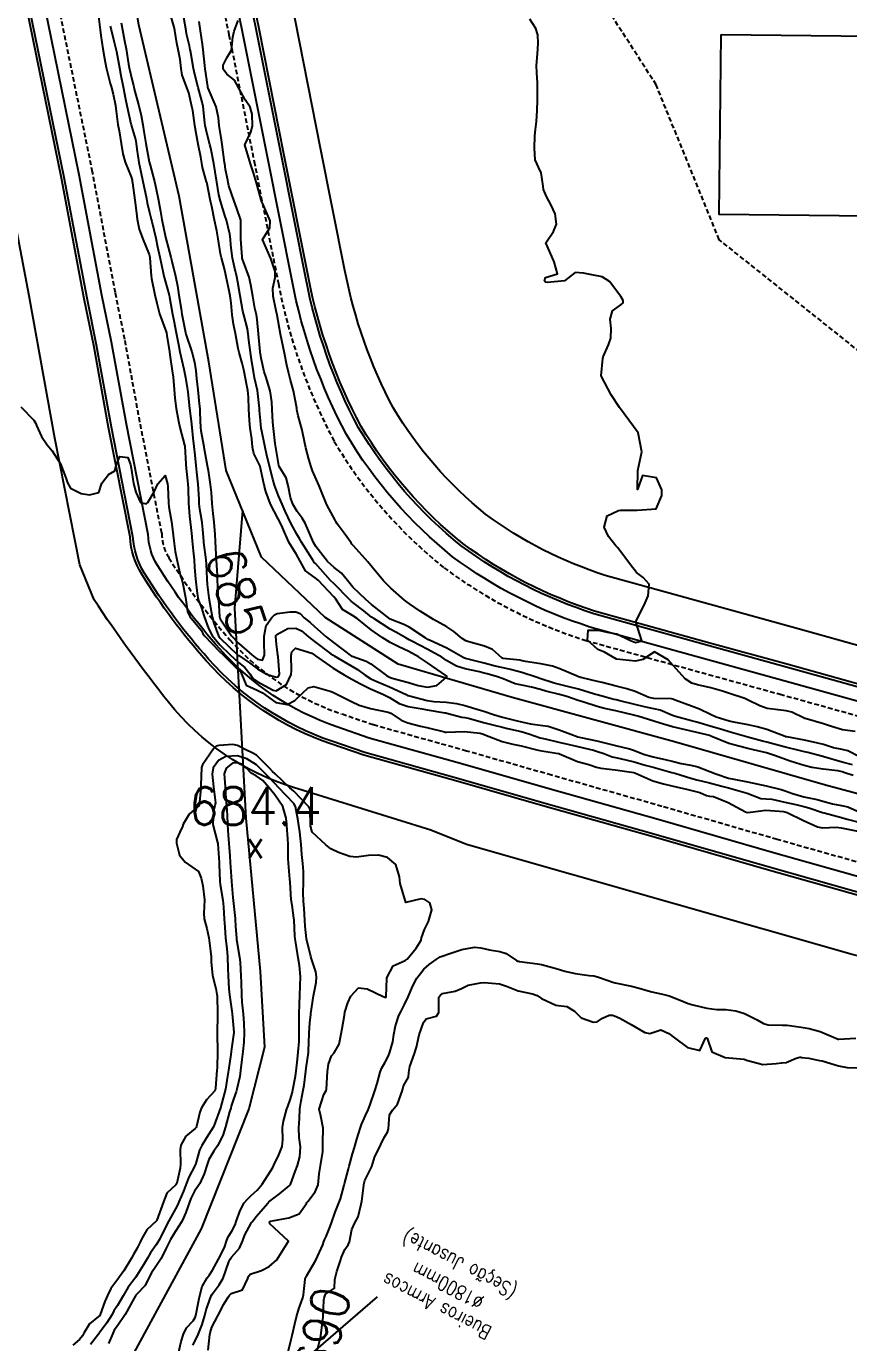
# Model space of a CAD drawing. Header units: metres. Extents: x 292545 to 299085, y 7450245 to 7463078.
# Drawn here: x 297291.5 to 297378.6, y 7452385 to 7452524.3 of the extents above; entities that cross this region are included whole.
import ezdxf
from ezdxf.enums import TextEntityAlignment as Align

# ---------------------------------------------------------------- set-up
doc = ezdxf.new("R2010")
doc.units = ezdxf.units.M
doc.linetypes.add('CONTINUO', pattern=[0])
doc.linetypes.add('DASHED', pattern=[0.75, 0.5, -0.25])
for name, color, linetype in [('Canteiro', 45, 'DASHED'), ('Ciclovia', 45, 'Continuous'), ('Corte e Aterro', 25, 'Continuous'), ('Cotas', 45, 'Continuous'), ('Curvas de Nivel 1m', 11, 'Continuous'), ('Curvas de Nivel 5m', 15, 'Continuous'), ('Hidrografia', 140, 'Continuous'), ('Pontos Cotados', 45, 'Continuous'), ('TEXTO', 45, 'Continuous'), ('Vias Primárias', 230, 'Continuous'), ('Vias Secundárias', 230, 'DASHED')]:
    doc.layers.add(name, color=color, linetype=linetype)
doc.styles.add('ROMANS', font='romans', dxfattribs={"height": 0.2})
doc.styles.add('Style-STANDARD', font='STANDARD.shx')

# ---------------------------------------------------------------- blocks, each defined once
blk = doc.blocks.new('ELVTXT_49')
at = {"layer": 'Pontos Cotados', "linetype": 'Continuous', "style": 'Style-STANDARD'}
for s, height, p in [('684.4', 4, (0, 4)), ('x', 3, (0, 0))]:
    blk.add_text(s, height=height, dxfattribs=at).set_placement(p, align=Align.MIDDLE_CENTER)

msp = doc.modelspace()

# ---------------------------------------------------------------- linework, layer by layer
at = {"layer": 'Canteiro'}
for points in [[(297289.04, 7452586.58), (297295.09, 7452576.8), (297297.86, 7452571.48), (297301.1, 7452564.55), (297302.27, 7452561.82), (297306, 7452551.88), (297307.48, 7452547.17), (297309.59, 7452539.54), (297310.91, 7452533.47), (297312.97, 7452523.46), (297315.63, 7452510.05), (297318.2, 7452497.11, 0.075148), (297324.12, 7452480.39, 0.090547), (297335.74, 7452467.02, 0.083471), (297350.75, 7452459.33), (297363.02, 7452455.92), (297371.31, 7452453.64), (297386.44, 7452449.42)], [(297384.41, 7452434.47), (297371, 7452438.25), (297358.8, 7452441.76), (297347.12, 7452445.06), (297338.13, 7452447.62), (297328.25, 7452450.38), (297324.86, 7452451.55, -0.1288), (297313.08, 7452459.39, -0.043613), (297306.61, 7452468.09, -0.135366), (297305.85, 7452470.68), (297303.54, 7452482.48), (297301.95, 7452491.18), (297300.95, 7452496.14), (297298.53, 7452508.92), (297294.86, 7452526.92), (297292.42, 7452538.04), (297290.87, 7452544.21)]]:
    msp.add_lwpolyline(points, format="xyb", dxfattribs=at)
at = {"layer": 'Ciclovia'}
for points in [[(297386.84, 7452450.84), (297371.7, 7452455.06), (297363.42, 7452457.35), (297351.18, 7452460.75, -0.083205), (297336.65, 7452468.19, -0.090238), (297325.41, 7452481.12, -0.075025), (297319.65, 7452497.4), (297317.08, 7452510.34), (297314.42, 7452523.75), (297312.35, 7452533.78), (297311.03, 7452539.89), (297308.9, 7452547.58), (297307.4, 7452552.36), (297303.64, 7452562.38), (297302.45, 7452565.15), (297299.19, 7452572.14), (297296.37, 7452577.53), (297290.25, 7452587.44)], [(297387.23, 7452452.26), (297372.1, 7452456.48), (297363.81, 7452458.76), (297351.6, 7452462.16, -0.082927), (297337.55, 7452469.36, -0.089913), (297326.69, 7452481.84, -0.074895), (297321.1, 7452497.68), (297318.52, 7452510.63), (297315.86, 7452524.04), (297313.79, 7452534.08), (297312.46, 7452540.24), (297310.31, 7452548), (297308.79, 7452552.84), (297305.01, 7452562.92), (297303.8, 7452565.75), (297300.51, 7452572.79), (297297.65, 7452578.26), (297291.45, 7452588.3)], [(297383.59, 7452431.52), (297370.17, 7452435.31), (297357.96, 7452438.82), (297346.29, 7452442.11), (297337.3, 7452444.67), (297327.34, 7452447.45), (297323.86, 7452448.65, -0.1288), (297310.8, 7452457.36, -0.043613), (297304.01, 7452466.48, -0.125753), (297302.81, 7452470.33), (297300.53, 7452481.91), (297298.94, 7452490.6), (297297.95, 7452495.56), (297295.53, 7452508.33), (297291.87, 7452526.28), (297289.44, 7452537.34)], [(297384.02, 7452433.08), (297370.61, 7452436.86), (297358.4, 7452440.37), (297346.73, 7452443.67), (297337.74, 7452446.23), (297327.82, 7452449), (297324.39, 7452450.18, -0.1288), (297312, 7452458.43, -0.043613), (297305.38, 7452467.33, -0.129977), (297304.41, 7452470.53), (297302.12, 7452482.21), (297300.53, 7452490.91), (297299.53, 7452495.87), (297297.12, 7452508.64), (297293.45, 7452526.62), (297291.02, 7452537.71)]]:
    msp.add_lwpolyline(points, format="xyb", dxfattribs=at)
at = {"layer": 'Corte e Aterro'}
msp.add_lwpolyline([(297365.07, 7452523.49), (297390.47, 7452523.21), (297390.26, 7452504.15), (297364.86, 7452504.43)], close=True, dxfattribs=at)
at = {"layer": 'Curvas de Nivel 1m', "flags": 128}
for points, elevation in [([(297299.13, 7452525.67), (297299.33, 7452523.98), (297299.41, 7452523.36), (297299.61, 7452521.98), (297299.78, 7452520.95), (297299.98, 7452519.98), (297300.41, 7452518.29), (297300.5, 7452517.97), (297300.71, 7452517.18), (297300.95, 7452515.97), (297301, 7452515.66), (297301.22, 7452513.96), (297301.34, 7452513.29), (297301.56, 7452511.96), (297301.74, 7452510.85), (297302, 7452509.96), (297302.61, 7452508.4), (297302.71, 7452508.06), (297302.74, 7452507.95), (297302.77, 7452507.78), (297303, 7452505.94), (297303.17, 7452504.55), (297303.26, 7452503.94), (297303.47, 7452502.87), (297303.8, 7452501.93), (297304.51, 7452500.18), (297304.58, 7452499.92), (297304.59, 7452499.83), (297304.72, 7452497.92), (297304.76, 7452497.64), (297305.14, 7452495.91), (297305.33, 7452495.03), (297305.61, 7452493.91), (297306.31, 7452492), (297306.36, 7452491.9), (297306.41, 7452491.61), (297306.66, 7452489.9), (297306.71, 7452489.56), (297306.97, 7452487.89), (297307.06, 7452487.19), (297307.18, 7452485.89), (297307.25, 7452484.97), (297307.38, 7452483.89), (297307.62, 7452482.56), (297307.77, 7452481.89), (297308.27, 7452479.99), (297308.29, 7452479.9), (297308.29, 7452479.88), (297308.39, 7452478.02), (297308.4, 7452477.88), (297308.58, 7452476.23), (297308.61, 7452475.87), (297308.64, 7452475.45), (297308.69, 7452473.87), (297308.79, 7452472.48), (297308.86, 7452471.87), (297308.99, 7452470.69), (297309.08, 7452469.87), (297309.19, 7452468.81), (297309.27, 7452467.86), (297309.32, 7452467.07), (297309.43, 7452465.86), (297309.62, 7452464.31), (297309.69, 7452463.86), (297309.76, 7452463.55), (297310.06, 7452462.78), (297310.28, 7452462.08), (297310.34, 7452461.86), (297310.79, 7452460.6), (297311.19, 7452459.84), (297312.02, 7452458.86), (297313.09, 7452457.82), (297313.99, 7452457.01), (297314.66, 7452456.47), (297315.19, 7452455.79), (297315.5, 7452455.3), (297315.97, 7452454.99), (297317.65, 7452454.07), (297317.96, 7452454), (297319.05, 7452454.67), (297319.57, 7452455.74), (297319.6, 7452456.13), (297319.56, 7452457.74), (297319.62, 7452458.13), (297320.01, 7452458.52), (297321.73, 7452457.99), (297322, 7452457.8), (297322.12, 7452457.71), (297323.99, 7452456.41), (297325.16, 7452455.68), (297325.98, 7452455.22), (297326.9, 7452454.72), (297327.96, 7452454.19), (297329.27, 7452453.63), (297329.95, 7452453.29), (297331, 7452452.66), (297331.94, 7452452.34), (297333.43, 7452452.08), (297333.94, 7452451.99), (297335.82, 7452451.66), (297335.93, 7452451.65), (297336.02, 7452451.64), (297336.42, 7452451.54), (297337.62, 7452451.21), (297337.93, 7452451.18), (297338.34, 7452451.1), (297339.92, 7452450.64), (297341.06, 7452450.35), (297341.92, 7452450.14), (297342.46, 7452450.01), (297343.92, 7452449.68), (297344.72, 7452449.44), (297345.91, 7452449.03), (297346.43, 7452448.9), (297347.9, 7452448.57), (297348.97, 7452448.32), (297349.89, 7452448.09), (297351.55, 7452447.7), (297351.89, 7452447.62), (297352.65, 7452447.35), (297353.54, 7452446.99), (297353.88, 7452446.92), (297354.37, 7452446.83), (297355.87, 7452446.46), (297357.03, 7452446.14), (297357.87, 7452445.91), (297358.36, 7452445.78), (297359.86, 7452445.36), (297360.17, 7452445.26), (297361.86, 7452444.74), (297362.51, 7452444.57), (297363.85, 7452444.24), (297365.14, 7452443.9), (297365.84, 7452443.71), (297367.83, 7452443.17), (297369.29, 7452442.61), (297369.83, 7452442.57), (297370.45, 7452442.51), (297371.82, 7452442.22), (297372.98, 7452441.95), (297373.82, 7452441.75), (297374.35, 7452441.62), (297375.81, 7452441.12), (297375.99, 7452441.07), (297377.81, 7452440.58), (297378.42, 7452440.42), (297379.8, 7452440.07)], 687), ([(297379.04, 7452445.03), (297378.15, 7452445.33), (297377.87, 7452445.41), (297377.41, 7452445.51), (297375.87, 7452445.7), (297374.66, 7452445.88), (297373.87, 7452446.08), (297372.47, 7452446.52), (297371.88, 7452446.71), (297370.84, 7452447.13), (297369.89, 7452447.43), (297368.48, 7452447.75), (297367.89, 7452447.9), (297366.93, 7452448.14), (297365.9, 7452448.41), (297363.98, 7452449.21), (297363.9, 7452449.24), (297363.86, 7452449.25), (297361.91, 7452449.72), (297361.3, 7452449.85), (297359.92, 7452450.2), (297358.62, 7452450.58), (297357.93, 7452450.79), (297356.24, 7452451.31), (297355.93, 7452451.39), (297355.83, 7452451.42), (297353.94, 7452451.89), (297352.73, 7452452.14), (297351.94, 7452452.34), (297350.54, 7452452.78), (297349.95, 7452452.98), (297348.74, 7452453.39), (297347.96, 7452453.62), (297346.51, 7452453.97), (297345.96, 7452454.13), (297345.01, 7452454.39), (297343.97, 7452454.59), (297343.26, 7452454.75), (297341.98, 7452455.27), (297341.41, 7452455.49), (297340.3, 7452455.8), (297339.99, 7452455.88), (297339.49, 7452456), (297337.99, 7452456.31), (297337.05, 7452456.59), (297336, 7452457.21), (297335.49, 7452457.56), (297334.01, 7452458.37), (297332.39, 7452459.23), (297332.03, 7452459.41), (297331.71, 7452459.59), (297330.64, 7452460.21), (297330.04, 7452460.54), (297328.29, 7452461.64), (297328.05, 7452461.81), (297327.26, 7452462.45), (297326.07, 7452463.36), (297325.9, 7452463.49), (297325.73, 7452463.67), (297324.1, 7452465.31), (297323.73, 7452465.69), (297322.12, 7452467.46), (297322, 7452467.59), (297321.92, 7452467.71), (297321.58, 7452468.27), (297320.65, 7452469.73), (297320.46, 7452470.04), (297320.16, 7452470.57), (297319.53, 7452471.75), (297318.93, 7452473.01), (297318.59, 7452473.76), (297318.21, 7452474.63), (297317.78, 7452475.76), (297317.6, 7452476.4), (297317.26, 7452477.77), (297316.95, 7452479.08), (297316.8, 7452479.77), (297316.4, 7452481.67), (297316.38, 7452481.78), (297316.3, 7452482.62), (297316.21, 7452483.68), (297316.2, 7452483.78), (297316.2, 7452483.9), (297315.98, 7452485.79), (297315.69, 7452487.12), (297315.56, 7452487.79), (297315.4, 7452488.82), (297315.24, 7452489.8), (297315.07, 7452491.13), (297315.01, 7452491.8), (297314.93, 7452492.32), (297314.54, 7452493.8), (297314.44, 7452494.18), (297314.14, 7452495.8), (297313.92, 7452497.25), (297313.8, 7452497.81), (297313.54, 7452498.86), (297313.35, 7452499.82), (297313.16, 7452501.18), (297313.12, 7452501.82), (297313.07, 7452502.35), (297312.71, 7452503.83), (297312.66, 7452503.94), (297312.56, 7452504.22), (297312.07, 7452505.84), (297311.91, 7452506.51), (297311.68, 7452507.84), (297311.52, 7452508.94), (297311.37, 7452509.84), (297311.04, 7452511.45), (297310.95, 7452511.85), (297310.66, 7452512.94), (297310.44, 7452513.85), (297310.4, 7452514.13), (297310.23, 7452515.85), (297310.1, 7452516.45), (297309.7, 7452517.86), (297309.35, 7452519.25), (297309.23, 7452519.87), (297308.9, 7452521.74), (297308.88, 7452521.87), (297308.78, 7452522.29), (297308.48, 7452523.57), (297308.43, 7452523.88), (297308.2, 7452525.27)], 686), ([(297378.99, 7452446.15), (297377.88, 7452446.45), (297375.93, 7452447.02), (297375.88, 7452447.03), (297375.85, 7452447.04), (297375.71, 7452447.07), (297374.26, 7452447.46), (297373.89, 7452447.55), (297373.33, 7452447.67), (297371.89, 7452448.02), (297370.67, 7452448.36), (297369.9, 7452448.57), (297369.44, 7452448.68), (297367.9, 7452449.1), (297367.66, 7452449.17), (297365.91, 7452449.67), (297365.24, 7452449.87), (297363.92, 7452450.26), (297362.49, 7452450.67), (297361.93, 7452450.82), (297360.25, 7452451.26), (297359.93, 7452451.38), (297358.6, 7452451.94), (297357.94, 7452452.09), (297356.95, 7452452.3), (297355.95, 7452452.55), (297354.33, 7452452.94), (297353.95, 7452453.03), (297353.71, 7452453.09), (297352.71, 7452453.35), (297351.96, 7452453.56), (297351.67, 7452453.65), (297349.96, 7452454.16), (297348.94, 7452454.42), (297347.97, 7452454.66), (297347.39, 7452454.82), (297345.98, 7452455.27), (297345.48, 7452455.44), (297343.99, 7452455.94), (297342.79, 7452456.27), (297341.99, 7452456.43), (297341.14, 7452456.62), (297340, 7452456.92), (297338.14, 7452457.38), (297338, 7452457.41), (297337.92, 7452457.44), (297337.77, 7452457.52), (297336.02, 7452458.51), (297334.27, 7452459.33), (297334.03, 7452459.44), (297333.81, 7452459.57), (297332.04, 7452460.72), (297331.47, 7452461.02), (297330.05, 7452461.59), (297329.99, 7452461.62), (297328.07, 7452463.12), (297327.46, 7452463.65), (297326.09, 7452464.98), (297325.52, 7452465.67), (297324.88, 7452466.45), (297324.12, 7452467.04), (297323.4, 7452467.7), (297322.15, 7452469.29), (297321.91, 7452469.71), (297321.4, 7452470.95), (297321.03, 7452471.73), (297320.72, 7452472.27), (297320.19, 7452472.98), (297319.74, 7452473.74), (297319.47, 7452474.48), (297319.22, 7452475.75), (297319.01, 7452476.53), (297318.28, 7452477.76), (297318.27, 7452477.78), (297318.24, 7452477.86), (297317.93, 7452479.76), (297317.86, 7452480.17), (297317.67, 7452481.77), (297317.62, 7452482.45), (297317.55, 7452483.77), (297317.5, 7452484.59), (297317.33, 7452485.77), (297316.88, 7452487.26), (297316.71, 7452487.78), (297316.38, 7452489.21), (297316.3, 7452489.7), (297316.29, 7452489.78), (297316.27, 7452489.89), (297316.08, 7452491.79), (297315.97, 7452493.32), (297315.89, 7452493.79), (297315.71, 7452494.52), (297315.48, 7452495.79), (297315.29, 7452496.98), (297315.1, 7452497.79), (297314.5, 7452499.4), (297314.4, 7452499.7), (297314.38, 7452499.8), (297314.36, 7452499.95), (297314.24, 7452501.8), (297314.24, 7452503.5), (297314.21, 7452503.81), (297313.8, 7452505.05), (297313.51, 7452505.82), (297312.96, 7452507.46), (297312.88, 7452507.83), (297312.84, 7452508.06), (297312.62, 7452509.19), (297312.53, 7452509.83), (297312.51, 7452509.94), (297312.25, 7452511.83), (297312.17, 7452512.32), (297311.95, 7452513.84), (297311.86, 7452514.66), (297311.6, 7452515.84), (297310.77, 7452517.8), (297310.75, 7452517.85), (297310.72, 7452517.98), (297310.44, 7452519.85), (297310.4, 7452520.21), (297310.25, 7452521.86), (297310.16, 7452522.46), (297309.95, 7452523.86), (297309.82, 7452524.85)], 687), ([(297379.72, 7452447.02), (297378.47, 7452447.63), (297377.89, 7452447.78), (297376.98, 7452447.97), (297375.9, 7452448.3), (297375.29, 7452448.47), (297373.9, 7452448.76), (297372.02, 7452449.12), (297371.9, 7452449.14), (297371.86, 7452449.16), (297369.91, 7452449.89), (297368.9, 7452450.18), (297367.92, 7452450.4), (297366.42, 7452450.69), (297365.93, 7452450.8), (297364.55, 7452451.2), (297363.94, 7452451.48), (297362.78, 7452452.06), (297361.94, 7452452.36), (297360.21, 7452452.99), (297359.95, 7452453.11), (297359.82, 7452453.13), (297357.95, 7452453.18), (297357.4, 7452453.3), (297355.96, 7452453.92), (297355.1, 7452454.19), (297353.97, 7452454.48), (297352.46, 7452454.87), (297351.98, 7452454.99), (297350.35, 7452455.38), (297349.98, 7452455.49), (297349.82, 7452455.55), (297347.99, 7452456.31), (297347.21, 7452456.62), (297346, 7452456.87), (297344.36, 7452457.09), (297344, 7452457.18), (297343.77, 7452457.23), (297342, 7452457.43), (297341.97, 7452457.44), (297341.9, 7452457.47), (297340.88, 7452458.36), (297340.02, 7452458.72), (297338.37, 7452459.17), (297338.03, 7452459.3), (297337.64, 7452459.53), (297336.78, 7452460.28), (297336.05, 7452460.77), (297334.62, 7452461.56), (297334.06, 7452461.91), (297333.2, 7452462.44), (297332.07, 7452463.2), (297331.85, 7452463.37), (297331.57, 7452463.6), (297330.09, 7452464.87), (297329.34, 7452465.63), (297328.12, 7452467.1), (297327.66, 7452467.64), (297326.14, 7452469.34), (297325.99, 7452469.52), (297325.89, 7452469.66), (297325.17, 7452470.67), (297324.44, 7452471.69), (297324.33, 7452471.85), (297324.18, 7452472.12), (297323.34, 7452473.7), (297322.74, 7452475.18), (297322.52, 7452475.71), (297322.23, 7452476.32), (297321.8, 7452477.28), (297321.66, 7452477.72), (297321.44, 7452478.53), (297321.12, 7452479.72), (297320.78, 7452481.23), (297320.67, 7452481.73), (297320.31, 7452483.12), (297320.18, 7452483.6), (297320.16, 7452483.73), (297320.14, 7452483.91), (297319.8, 7452485.74), (297319.5, 7452486.88), (297319.27, 7452487.75), (297319.11, 7452488.49), (297318.84, 7452489.75), (297318.41, 7452491.76), (297318.07, 7452493.76), (297317.97, 7452494.23), (297317.64, 7452495.77), (297317.6, 7452496.63), (297317.87, 7452497.77), (297317.86, 7452498.39), (297317.39, 7452499.77), (297316.53, 7452501.78), (297317.3, 7452503.01), (297317.34, 7452503.77), (297316.57, 7452505.55), (297316.45, 7452505.78), (297316.37, 7452505.98), (297315.89, 7452507.79), (297315.56, 7452508.85), (297315.24, 7452509.79), (297314.65, 7452511.8), (297315.3, 7452513.16), (297315.45, 7452513.79), (297315.44, 7452515.04), (297315.23, 7452515.79), (297314.7, 7452516.56), (297314.03, 7452517.81), (297313.57, 7452518.66), (297312.74, 7452519.28), (297312.37, 7452519.83), (297312.34, 7452520.24), (297312.75, 7452521.03), (297313.24, 7452521.82), (297313.39, 7452523.21), (297313.52, 7452523.82), (297313.96, 7452524.97)], 688), ([(297379.27, 7452449.68), (297377.92, 7452449.87), (297376.75, 7452450.23), (297375.92, 7452450.49), (297373.98, 7452451.06), (297373.93, 7452451.07), (297373.86, 7452451.1), (297372.55, 7452451.72), (297371.94, 7452451.87), (297371.1, 7452451.97), (297369.94, 7452452.14), (297369.18, 7452452.39), (297367.95, 7452453.01), (297367.59, 7452453.17), (297365.96, 7452453.72), (297365.2, 7452453.96), (297363.97, 7452454.32), (297362.56, 7452454.64), (297361.98, 7452454.82), (297361.28, 7452455.25), (297360, 7452456.67), (297359.46, 7452457.27), (297358.01, 7452458.11), (297356.78, 7452457.3), (297356, 7452457.14), (297354, 7452457.33), (297352.74, 7452458.08), (297352.01, 7452458.36), (297350.93, 7452459.37), (297350.99, 7452460.42), (297352.04, 7452460.42), (297353.2, 7452460.18), (297354.03, 7452460.03), (297355.47, 7452459.32), (297356.02, 7452459.11), (297356.69, 7452459.3), (297356.05, 7452461.31), (297357.02, 7452463.3), (297357.34, 7452464.04), (297357.46, 7452465.29), (297356.81, 7452466), (297356.12, 7452466.53), (297355.46, 7452467.32), (297354.14, 7452469.13), (297354.04, 7452469.23), (297353.92, 7452469.33), (297353.16, 7452470.34), (297352.69, 7452471.34), (297353.01, 7452472.51), (297354.19, 7452473.09), (297354.41, 7452473.11), (297356.19, 7452473.14), (297358.19, 7452473.28), (297358.79, 7452474.69), (297358.8, 7452475.27), (297358.23, 7452476.53), (297356.74, 7452476.8), (297356.21, 7452475.31), (297356.24, 7452477.31), (297356.67, 7452479.3), (297356.29, 7452481.31), (297354.82, 7452483.32), (297354.32, 7452483.98), (297353.42, 7452485.34), (297352.36, 7452487.35), (297352.56, 7452489.17), (297352.6, 7452489.35), (297353.13, 7452490.62), (297353.41, 7452491.34), (297353.42, 7452492.34), (297353.31, 7452493.34), (297353.56, 7452494.22), (297354.45, 7452494.86), (297354.7, 7452495.08), (297354.69, 7452495.33), (297354.46, 7452495.76), (297353.27, 7452497.34), (297352.49, 7452497.84), (297351.19, 7452498.07), (297350.49, 7452498.2), (297349.61, 7452498.27), (297348.48, 7452497.4), (297346.69, 7452497.21), (297346.48, 7452497.27), (297346.37, 7452497.42), (297346.49, 7452497.75), (297347.74, 7452498.16), (297347.4, 7452499.41), (297346.52, 7452501.42), (297347.34, 7452502.61), (297347.66, 7452503.41), (297347.49, 7452504.48), (297347.08, 7452505.41), (297346.59, 7452506.33), (297346.26, 7452507.08), (297346.23, 7452507.43), (297346.03, 7452508.84), (297345.73, 7452509.43), (297345.39, 7452510.2), (297345.31, 7452511.44), (297345.36, 7452512.75), (297345.42, 7452513.44), (297345.51, 7452514.26), (297345.59, 7452515.44), (297345.62, 7452516.52), (297345.62, 7452517.44), (297345.64, 7452518.35), (297345.55, 7452519.44), (297345.51, 7452520.2), (297345.63, 7452521.44), (297345.7, 7452522.52), (297345.68, 7452523.44), (297345.47, 7452524.11), (297344.81, 7452525.11)], 689), ([(297300.41, 7452524.36), (297300.49, 7452523.97), (297300.78, 7452522.83), (297301, 7452521.97), (297301.06, 7452521.67), (297301.39, 7452519.96), (297301.53, 7452519.16), (297301.76, 7452517.96), (297302.03, 7452516.63), (297302.17, 7452515.96), (297302.6, 7452514.02), (297302.62, 7452513.95), (297302.67, 7452513.77), (297303.06, 7452512.35), (297303.14, 7452511.94), (297303.23, 7452511.36), (297303.44, 7452509.94), (297303.63, 7452508.96), (297303.87, 7452507.93), (297304.2, 7452506.3), (297304.26, 7452505.92), (297304.3, 7452505.66), (297304.56, 7452504.64), (297304.73, 7452503.92), (297304.79, 7452503.68), (297305.22, 7452501.91), (297305.42, 7452501.01), (297305.66, 7452499.91), (297305.98, 7452498.41), (297306.09, 7452497.9), (297306.47, 7452496.51), (297306.63, 7452495.9), (297306.66, 7452495.69), (297306.99, 7452493.89), (297307.12, 7452493.19), (297307.39, 7452491.89), (297307.62, 7452490.66), (297307.77, 7452489.89), (297308.19, 7452488.06), (297308.23, 7452487.88), (297308.36, 7452487.18), (297308.55, 7452486.08), (297308.57, 7452485.88), (297308.6, 7452485.62), (297308.79, 7452483.87), (297308.96, 7452482.53), (297309.03, 7452481.87), (297309.15, 7452480.74), (297309.26, 7452479.87), (297309.34, 7452478.95), (297309.45, 7452477.86), (297309.53, 7452477.15), (297309.66, 7452475.86), (297309.77, 7452474.29), (297309.79, 7452473.86), (297309.82, 7452473.49), (297310.09, 7452471.85), (297310.11, 7452471.79), (297310.17, 7452471.09), (297310.27, 7452469.85), (297310.29, 7452469.71), (297310.51, 7452467.85), (297310.54, 7452467.42), (297310.63, 7452465.84), (297310.66, 7452465.27), (297310.85, 7452463.84), (297311.03, 7452462.81), (297311.21, 7452461.84), (297311.38, 7452461.17), (297311.85, 7452459.83), (297312.03, 7452459.57), (297313.88, 7452457.81), (297314, 7452457.72), (297315.15, 7452456.95), (297315.99, 7452456.32), (297316.95, 7452455.77), (297317.98, 7452455.44), (297318.22, 7452455.52), (297318.31, 7452455.76), (297318.18, 7452457.58), (297318.16, 7452457.76), (297318.02, 7452458.94), (297317.93, 7452459.76), (297317.94, 7452459.85), (297318.03, 7452459.95), (297319.21, 7452460.58), (297320.04, 7452460.64), (297320.66, 7452460.35), (297321.4, 7452459.72), (297322.03, 7452459.2), (297323.77, 7452457.92), (297324, 7452457.76), (297324.11, 7452457.69), (297325.99, 7452456.6), (297326.58, 7452456.26), (297327.4, 7452455.65), (297327.98, 7452455.28), (297328.61, 7452455), (297329.97, 7452454.43), (297331.73, 7452453.59), (297331.87, 7452453.51), (297331.95, 7452453.49), (297332.09, 7452453.45), (297333.95, 7452452.97), (297334.65, 7452452.86), (297335.95, 7452452.78), (297337.06, 7452452.65), (297337.94, 7452452.45), (297339.47, 7452451.97), (297339.94, 7452451.83), (297340.99, 7452451.49), (297341.93, 7452451.22), (297343.33, 7452450.86), (297343.93, 7452450.71), (297344.88, 7452450.49), (297345.92, 7452450.35), (297346.75, 7452450.24), (297347.92, 7452449.88), (297349.15, 7452449.39), (297349.91, 7452449.14), (297350.21, 7452449.07), (297351.9, 7452448.69), (297352.76, 7452448.49), (297353.9, 7452448.22), (297355.36, 7452447.85), (297355.89, 7452447.68), (297356.87, 7452447.3), (297357.88, 7452446.99), (297359.29, 7452446.68), (297359.88, 7452446.54), (297360.83, 7452446.29), (297361.87, 7452446.12), (297362.6, 7452445.96), (297363.87, 7452445.46), (297364.5, 7452445.2), (297365.86, 7452444.76), (297366.4, 7452444.64), (297367.85, 7452444.36), (297368.84, 7452444.16), (297369.85, 7452443.95), (297371.41, 7452443.55), (297371.84, 7452443.41), (297372.63, 7452443.11), (297373.83, 7452442.78), (297375.24, 7452442.49), (297375.83, 7452442.33), (297376.86, 7452442.03), (297377.82, 7452441.85), (297378.49, 7452441.71), (297379.81, 7452441.12)], 686), ([(297290.95, 7452484.08), (297292.3, 7452482.65), (297292.52, 7452482.29), (297292.61, 7452482.07), (297293.14, 7452480.92), (297293.74, 7452480.05), (297294.26, 7452479.4), (297295.13, 7452478.03), (297295.7, 7452476.55), (297295.89, 7452476.02), (297296.21, 7452475.46), (297297.32, 7452474.89), (297298.2, 7452474.75), (297299.21, 7452474.99), (297299.53, 7452475.98), (297300.23, 7452476.91), (297300.9, 7452477.3), (297301.08, 7452477.96), (297301.42, 7452478.79), (297302.25, 7452478.71), (297302.55, 7452477.95), (297302.63, 7452477.56), (297302.85, 7452475.94), (297303.11, 7452475.04), (297303.59, 7452473.94), (297304.19, 7452473.79), (297304.38, 7452473.93), (297305.06, 7452475.07), (297305.43, 7452475.91), (297306.23, 7452476.8), (297306.47, 7452475.9), (297306.49, 7452475.63), (297306.57, 7452473.9), (297306.61, 7452473.47), (297306.87, 7452471.89), (297307, 7452471.06), (297307.12, 7452469.89), (297307.28, 7452468.74), (297307.45, 7452467.89), (297307.85, 7452466.14), (297307.93, 7452465.88), (297308.09, 7452465.34), (297308.36, 7452463.88), (297308.58, 7452462.4), (297308.83, 7452461.87), (297310.04, 7452460.41), (297310.22, 7452460.05), (297310.35, 7452459.86), (297312.01, 7452458.13), (297312.31, 7452457.83), (297313.99, 7452456.18), (297314.18, 7452456.01), (297314.3, 7452455.81), (297314.79, 7452454.61), (297315.96, 7452454.05), (297316.53, 7452453.77), (297317.94, 7452452.76), (297319.12, 7452452.56), (297319.95, 7452452.98), (297320.74, 7452453.73), (297321.37, 7452454.31), (297321.96, 7452454.45), (297323.69, 7452453.96), (297323.96, 7452453.86), (297324.33, 7452453.69), (297325.94, 7452452.85), (297326.76, 7452452.47), (297327.94, 7452452.12), (297329.81, 7452451.75), (297329.93, 7452451.7), (297329.99, 7452451.67), (297330.1, 7452451.62), (297331.2, 7452450.88), (297331.92, 7452450.59), (297333.23, 7452450.26), (297333.92, 7452450.1), (297335.8, 7452449.67), (297335.91, 7452449.63), (297335.99, 7452449.63), (297337.91, 7452449.68), (297339.57, 7452449.5), (297339.91, 7452449.42), (297340.06, 7452449.35), (297341.9, 7452448.62), (297343.01, 7452448.35), (297343.89, 7452448.17), (297345.57, 7452447.75), (297345.89, 7452447.69), (297347.61, 7452447.4), (297347.84, 7452447.36), (297347.88, 7452447.35), (297347.96, 7452447.32), (297349.87, 7452446.52), (297351.05, 7452446.19), (297351.87, 7452445.91), (297352.32, 7452445.8), (297353.87, 7452445.64), (297355.84, 7452445.34), (297355.86, 7452445.33), (297355.93, 7452445.31), (297357.85, 7452444.47), (297358.97, 7452444.15), (297359.84, 7452443.94), (297361.53, 7452443.55), (297361.84, 7452443.48), (297362.81, 7452443.23), (297363.53, 7452442.91), (297363.83, 7452442.85), (297364.25, 7452442.79), (297365.82, 7452442.17), (297367.65, 7452441.17), (297367.81, 7452441.1), (297368.17, 7452441.16), (297369.82, 7452441.35), (297371.72, 7452441.22), (297371.81, 7452441.2), (297372.07, 7452441.12), (297373.8, 7452440.28), (297375.27, 7452439.6), (297375.79, 7452439.5), (297377.29, 7452439.56), (297377.79, 7452439.5), (297379.71, 7452439.1)], 688), ([(297310.77, 7452384.2), (297310.93, 7452385.84), (297310.97, 7452386.03), (297311.16, 7452386.62), (297311.8, 7452387.83), (297312.42, 7452389.05), (297312.89, 7452389.81), (297313.01, 7452390), (297313.2, 7452390.17), (297314.41, 7452390.59), (297314.96, 7452391.79), (297315.03, 7452391.99), (297315.23, 7452392.22), (297316.4, 7452392.61), (297317.24, 7452393.06), (297318.04, 7452393.76), (297319.26, 7452395.74), (297317.29, 7452397.57), (297317.27, 7452397.77), (297317.29, 7452397.8), (297317.37, 7452397.84), (297319.3, 7452398.19), (297320.41, 7452398.62), (297321.17, 7452399.72), (297321.22, 7452399.81), (297321.32, 7452399.94), (297322.09, 7452400.95), (297322.42, 7452401.7), (297322.52, 7452402.87), (297322.66, 7452403.7), (297322.9, 7452405.22), (297322.9, 7452405.7), (297322.9, 7452406.19), (297322.95, 7452407.7), (297322.7, 7452408.98), (297322.52, 7452409.7), (297323, 7452411.25), (297323.27, 7452411.69), (297323.31, 7452411.83), (297323.4, 7452413.69), (297323.49, 7452414.46), (297323.84, 7452415.34), (297324.11, 7452415.68), (297324.63, 7452416.57), (297324.86, 7452417.68), (297324.95, 7452418.26), (297325.2, 7452419.67), (297325.25, 7452419.98), (297325.57, 7452420.97), (297325.88, 7452421.67), (297326.7, 7452422.54), (297327.59, 7452422.46), (297329.29, 7452421.62), (297329.57, 7452421.54), (297329.61, 7452421.59), (297329.61, 7452421.62), (297329.67, 7452423.55), (297329.68, 7452423.62), (297330.34, 7452424.89), (297331.62, 7452425.44), (297331.84, 7452425.6), (297332.79, 7452426.74), (297333.3, 7452427.58), (297333.36, 7452427.86), (297333.66, 7452428.72), (297333.94, 7452429.29), (297334.08, 7452429.57), (297334.44, 7452430.81), (297334.23, 7452431.56), (297333.7, 7452431.89), (297333.3, 7452431.98), (297331.69, 7452431.6), (297331.09, 7452433.61), (297331.03, 7452434.31), (297330.62, 7452435.61), (297329.75, 7452436.36), (297328.79, 7452436.6), (297327.75, 7452436.55), (297326.48, 7452436.39), (297325.75, 7452436.45), (297324.56, 7452436.88), (297323.76, 7452437.28), (297323.22, 7452437.7), (297321.78, 7452439.04), (297321.59, 7452439.71), (297321.55, 7452441.45), (297321.43, 7452441.72), (297319.84, 7452443.36), (297319.43, 7452443.74), (297317.86, 7452445.19), (297317.57, 7452445.47), (297317.29, 7452445.77), (297315.88, 7452447.17), (297315.5, 7452447.41), (297314.69, 7452447.8), (297313.89, 7452448.22), (297313.37, 7452448.33), (297311.89, 7452448.21), (297311.6, 7452448.12), (297311.34, 7452447.84), (297310.17, 7452446.16), (297310.07, 7452445.86), (297309.98, 7452443.99), (297309.99, 7452443.86), (297310, 7452443.7), (297309.82, 7452441.86), (297309.81, 7452441.84), (297308.76, 7452440.92), (297308.13, 7452439.88), (297308.05, 7452439.62), (297307.78, 7452439.02), (297307.42, 7452438.24), (297307.41, 7452437.88), (297307.75, 7452436.58), (297308.32, 7452435.87), (297309.73, 7452434.86), (297310.03, 7452434.15), (297310.1, 7452433.85), (297310.22, 7452433.35), (297310.38, 7452431.85), (297310.3, 7452430.47), (297310.34, 7452429.85), (297310.64, 7452428.82), (297310.85, 7452427.84), (297311.03, 7452426.44), (297311.07, 7452425.84), (297311.08, 7452425.3), (297311.24, 7452423.84), (297311.58, 7452422.48), (297311.69, 7452421.83), (297311.71, 7452421.69), (297311.75, 7452419.83), (297311.75, 7452419.63), (297311.73, 7452417.83), (297311.73, 7452417.63), (297311.75, 7452415.83), (297311.71, 7452414.06), (297311.69, 7452413.84), (297311.54, 7452411.91), (297311.53, 7452411.84), (297311.51, 7452411.79), (297311.46, 7452411.65), (297310.61, 7452410.69), (297310.07, 7452409.85), (297309.88, 7452409.4), (297309.54, 7452407.86), (297309.5, 7452407.77), (297309.41, 7452407.67), (297308.42, 7452406.85), (297307.88, 7452405.88), (297307.82, 7452405.43), (297307.85, 7452403.88), (297307.79, 7452403.45), (297307.44, 7452401.88), (297307.42, 7452401.8), (297307.34, 7452401.69), (297306.41, 7452400.81), (297306.03, 7452399.9), (297305.35, 7452397.96), (297305.32, 7452397.91), (297305.29, 7452397.87), (297304.27, 7452396.93), (297303.7, 7452395.93), (297303.56, 7452395.63), (297303.26, 7452395), (297302.86, 7452394.33), (297302.65, 7452393.94), (297301.85, 7452392.57), (297301.39, 7452391.96), (297301.32, 7452391.86), (297301.22, 7452391.69), (297300.47, 7452390.7), (297300.12, 7452389.97), (297299.83, 7452389.33), (297299.35, 7452387.98), (297299.29, 7452387.86), (297299.17, 7452387.74), (297298.19, 7452386.96), (297297.6, 7452386), (297297.45, 7452385.7), (297297.14, 7452385.3), (297296.44, 7452384.7)], 688), ([(297309.14, 7452384.7), (297309.55, 7452385.45), (297309.72, 7452385.85), (297310.13, 7452386.89), (297310.4, 7452387.85), (297310.55, 7452388.47), (297311.05, 7452389.84), (297311.09, 7452389.94), (297311.2, 7452390.1), (297311.95, 7452391.09), (297312.35, 7452391.82), (297312.97, 7452393.55), (297313.09, 7452393.81), (297313.25, 7452394.02), (297314.09, 7452394.97), (297314.43, 7452395.8), (297314.65, 7452396.41), (297315.29, 7452397.58), (297315.37, 7452397.71), (297315.43, 7452397.79), (297315.89, 7452398.37), (297317.07, 7452399.76), (297317.19, 7452399.89), (297317.32, 7452400), (297318.33, 7452400.75), (297319.34, 7452401.58), (297319.42, 7452401.66), (297319.47, 7452401.74), (297319.98, 7452403.11), (297320.21, 7452403.73), (297320.46, 7452404.64), (297320.53, 7452405.73), (297320.41, 7452406.72), (297320.37, 7452407.73), (297320.45, 7452408.7), (297320.49, 7452409.73), (297320.6, 7452410.57), (297320.84, 7452411.73), (297320.92, 7452412.26), (297321.11, 7452413.72), (297321.15, 7452414.06), (297321.39, 7452415.72), (297321.4, 7452415.83), (297321.46, 7452417.72), (297321.46, 7452417.79), (297321.54, 7452418.83), (297321.64, 7452419.72), (297321.65, 7452419.82), (297321.92, 7452421.71), (297322.19, 7452423.11), (297322.24, 7452423.71), (297322.15, 7452424.26), (297321.67, 7452425.72), (297321.66, 7452425.75), (297321.62, 7452425.85), (297321.19, 7452427.72), (297321.04, 7452429.09), (297321, 7452429.72), (297320.93, 7452430.96), (297320.86, 7452431.72), (297320.82, 7452432.61), (297320.85, 7452433.72), (297320.86, 7452434.85), (297320.79, 7452435.72), (297320.7, 7452436.67), (297320.63, 7452437.73), (297320.46, 7452439.05), (297320.35, 7452439.73), (297320.29, 7452440.23), (297320.02, 7452441.74), (297319.82, 7452442.06), (297318.23, 7452443.76), (297317.85, 7452444.16), (297317.06, 7452444.98), (297316.28, 7452445.78), (297315.87, 7452446.15), (297314.87, 7452446.8), (297313.88, 7452447.1), (297312.65, 7452447.05), (297311.87, 7452446.61), (297311.3, 7452445.84), (297311.18, 7452445.16), (297311.35, 7452443.84), (297311.53, 7452442.13), (297311.49, 7452441.83), (297311.33, 7452441.36), (297311.28, 7452439.84), (297311.76, 7452437.95), (297311.79, 7452437.83), (297311.79, 7452437.81), (297311.93, 7452435.83), (297311.94, 7452435.62), (297312.02, 7452433.83), (297312.05, 7452433.49), (297312.31, 7452431.82), (297312.38, 7452431.13), (297312.47, 7452429.82), (297312.52, 7452428.97), (297312.61, 7452427.82), (297312.73, 7452426.73), (297312.8, 7452425.82), (297312.84, 7452424.58), (297312.87, 7452423.82), (297312.94, 7452422.46), (297313.01, 7452421.82), (297313.29, 7452420.08), (297313.32, 7452419.81), (297313.48, 7452417.86), (297313.48, 7452417.81), (297313.23, 7452416.09), (297313.21, 7452415.81), (297313.18, 7452415.5), (297312.93, 7452413.82), (297312.83, 7452413.18), (297312.59, 7452411.82), (297312.37, 7452410.91), (297312.06, 7452409.83), (297311.41, 7452408.01), (297311.36, 7452407.89), (297311.33, 7452407.84), (297310.58, 7452406.66), (297310.09, 7452405.85), (297309.86, 7452405.37), (297309.44, 7452403.86), (297309.42, 7452403.8), (297309.36, 7452403.71), (297308.72, 7452402.5), (297308.48, 7452401.87), (297308.17, 7452401.03), (297307.68, 7452399.88), (297307.56, 7452399.62), (297307.31, 7452399.15), (297306.6, 7452397.89), (297305.95, 7452396.57), (297305.62, 7452395.9), (297305.26, 7452395.35), (297304.66, 7452394.51), (297304.33, 7452393.92), (297303.94, 7452393.22), (297303.22, 7452392.08), (297303.11, 7452391.93), (297302.29, 7452390.86), (297301.78, 7452389.95), (297301.18, 7452388.93), (297300.8, 7452388.34), (297300.59, 7452387.97), (297300.04, 7452387.09), (297299.22, 7452385.98), (297299.19, 7452385.94), (297299.15, 7452385.89), (297298.33, 7452384.79)], 687), ([(297307.63, 7452383.88), (297307.91, 7452385.1), (297308.15, 7452385.87), (297308.47, 7452386.55), (297309.17, 7452387.31), (297309.39, 7452387.64), (297309.46, 7452387.86), (297309.74, 7452389.3), (297309.85, 7452389.85), (297310.14, 7452390.92), (297310.66, 7452391.85), (297310.91, 7452392.16), (297311.23, 7452392.66), (297311.87, 7452393.83), (297312.49, 7452395.06), (297312.76, 7452395.82), (297312.9, 7452396.19), (297313.28, 7452396.78), (297313.63, 7452397.46), (297313.75, 7452397.81), (297314.14, 7452398.97), (297314.59, 7452399.8), (297314.92, 7452400.19), (297315.32, 7452400.56), (297315.97, 7452401.14), (297316.48, 7452401.77), (297317.36, 7452403.14), (297317.6, 7452403.52), (297317.73, 7452403.76), (297318.26, 7452404.87), (297318.59, 7452405.75), (297318.68, 7452406.46), (297318.65, 7452407.75), (297318.73, 7452408.44), (297319.1, 7452409.74), (297319.19, 7452409.99), (297319.44, 7452410.7), (297319.69, 7452411.5), (297319.74, 7452411.74), (297320, 7452413.21), (297320.07, 7452413.73), (297320.22, 7452415), (297320.31, 7452415.73), (297320.39, 7452416.86), (297320.41, 7452417.73), (297320.4, 7452418.87), (297320.41, 7452419.73), (297320.44, 7452420.85), (297320.47, 7452421.73), (297320.51, 7452422.81), (297320.56, 7452423.73), (297320.45, 7452424.9), (297320.3, 7452425.73), (297320.06, 7452427.32), (297319.99, 7452427.74), (297319.96, 7452428.03), (297319.86, 7452429.74), (297319.84, 7452429.9), (297319.69, 7452431.07), (297319.58, 7452431.74), (297319.57, 7452431.87), (297319.44, 7452433.74), (297319.42, 7452434.05), (297319.26, 7452435.74), (297319.24, 7452436.25), (297319.22, 7452437.75), (297319.19, 7452438.33), (297319.08, 7452439.75), (297319.02, 7452440.52), (297318.67, 7452441.75), (297317.83, 7452443), (297317.19, 7452443.77), (297316.56, 7452444.49), (297315.86, 7452445), (297315.33, 7452445.26), (297314.83, 7452445.8), (297314.3, 7452446.24), (297313.87, 7452446.38), (297313.36, 7452446.33), (297312.67, 7452445.82), (297312.47, 7452445.21), (297312.57, 7452443.82), (297312.61, 7452443.04), (297312.7, 7452441.82), (297312.79, 7452440.84), (297312.83, 7452439.82), (297312.9, 7452438.7), (297312.97, 7452437.82), (297313.06, 7452436.51), (297313.11, 7452435.82), (297313.22, 7452434.33), (297313.25, 7452433.81), (297313.38, 7452432.13), (297313.42, 7452431.81), (297313.61, 7452429.88), (297313.62, 7452429.81), (297313.67, 7452429.04), (297313.76, 7452427.81), (297313.78, 7452427.68), (297314.1, 7452425.81), (297314.16, 7452425.27), (297314.22, 7452423.8), (297314.25, 7452423.14), (297314.3, 7452421.8), (297314.34, 7452421.03), (297314.47, 7452419.8), (297314.55, 7452418.79), (297314.58, 7452417.8), (297314.54, 7452416.78), (297314.45, 7452415.8), (297314.35, 7452414.95), (297314.2, 7452413.8), (297314.11, 7452413.17), (297313.82, 7452411.81), (297313.74, 7452411.53), (297313.45, 7452410.77), (297313.22, 7452410.03), (297313.16, 7452409.81), (297313.04, 7452409.42), (297312.61, 7452407.82), (297312.32, 7452406.9), (297311.77, 7452405.83), (297311.38, 7452405.26), (297310.84, 7452404.38), (297310.66, 7452403.85), (297310.35, 7452402.86), (297309.87, 7452401.85), (297309.67, 7452401.52), (297309.33, 7452401.03), (297308.92, 7452400.26), (297308.78, 7452399.87), (297308.41, 7452398.76), (297308.01, 7452397.87), (297307.75, 7452397.41), (297307.28, 7452396.7), (297306.79, 7452395.89), (297306.34, 7452394.98), (297305.79, 7452393.9), (297305.23, 7452393.05), (297304.76, 7452392.38), (297304.54, 7452391.92), (297304.09, 7452391.04), (297303.2, 7452390.09), (297303.12, 7452390.01), (297303.08, 7452389.93), (297302.95, 7452389.69), (297301.98, 7452387.95), (297301.16, 7452386.76), (297300.82, 7452386.3), (297300.66, 7452385.96), (297300.21, 7452384.9)], 686), ([(297319.18, 7452383.74), (297319.55, 7452385.33), (297319.65, 7452385.74), (297319.93, 7452386.97), (297320.11, 7452387.73), (297320.35, 7452388.56), (297320.79, 7452389.72), (297320.87, 7452390.05), (297321.03, 7452391.72), (297321.08, 7452391.87), (297321.23, 7452392.09), (297322.16, 7452393.71), (297322.92, 7452395.35), (297323.03, 7452395.69), (297323.09, 7452395.87), (297323.27, 7452396.23), (297323.7, 7452397.27), (297323.83, 7452397.68), (297324.2, 7452398.79), (297324.58, 7452399.68), (297324.77, 7452400.22), (297325.16, 7452401.67), (297325.2, 7452401.81), (297325.35, 7452402.34), (297325.63, 7452403.4), (297325.7, 7452403.67), (297326.06, 7452404.98), (297326.25, 7452405.66), (297326.51, 7452406.54), (297326.85, 7452407.66), (297326.99, 7452408.08), (297327.43, 7452409.02), (297327.71, 7452409.65), (297327.87, 7452410.08), (297328.41, 7452411.64), (297328.66, 7452412.43), (297328.98, 7452413.63), (297329.11, 7452414), (297329.49, 7452414.67), (297329.83, 7452415.29), (297329.95, 7452415.62), (297330.3, 7452416.83), (297330.44, 7452417.61), (297330.61, 7452418.54), (297330.97, 7452419.61), (297331.16, 7452420), (297331.56, 7452420.78), (297331.95, 7452421.59), (297332.42, 7452422.76), (297332.86, 7452423.58), (297333.61, 7452424.51), (297334.17, 7452425.01), (297334.9, 7452425.56), (297335.34, 7452425.84), (297335.63, 7452425.95), (297336.25, 7452426.16), (297337.63, 7452426.62), (297338.96, 7452426.84), (297339.64, 7452426.78), (297340.56, 7452426.57), (297341.63, 7452426.38), (297342.33, 7452426.17), (297343.41, 7452425.45), (297343.55, 7452425.38), (297343.62, 7452425.36), (297343.73, 7452425.34), (297345.62, 7452425.09), (297346.04, 7452425.01), (297347.61, 7452424.58), (297348.54, 7452424.32), (297349.61, 7452424.08), (297351.11, 7452423.87), (297351.61, 7452423.81), (297351.99, 7452423.73), (297353, 7452423.35), (297353.6, 7452423.15), (297353.85, 7452423.09), (297355.59, 7452422.73), (297356.38, 7452422.51), (297357.59, 7452422.15), (297359.02, 7452421.83), (297359.58, 7452421.7), (297360.74, 7452421.25), (297361.57, 7452420.9), (297362.06, 7452420.74), (297363.56, 7452420.38), (297364.63, 7452420.27), (297365.56, 7452420.25), (297366.63, 7452420.12), (297367.56, 7452419.82), (297368.88, 7452419.16), (297369.55, 7452418.79), (297370.06, 7452418.63), (297371.55, 7452418.6), (297372.06, 7452418.6), (297373.54, 7452418.4), (297374.4, 7452418.23), (297375.54, 7452417.91), (297377.45, 7452417.12), (297377.52, 7452417.11), (297379.34, 7452417.21)], 689)]:
    msp.add_lwpolyline(points, dxfattribs=dict(at, elevation=elevation))
at = {"layer": 'Curvas de Nivel 5m', "flags": 128}
for points, elevation in [([(297301.57, 7452524.73), (297301.71, 7452523.96), (297301.91, 7452522.83), (297302.09, 7452521.96), (297302.35, 7452520.35), (297302.42, 7452519.95), (297302.73, 7452518.61), (297302.88, 7452518.1), (297302.91, 7452517.95), (297302.95, 7452517.71), (297303.42, 7452515.94), (297303.66, 7452514.91), (297303.85, 7452513.93), (297303.97, 7452513.23), (297304.18, 7452511.93), (297304.54, 7452510.01), (297304.55, 7452509.92), (297304.57, 7452509.87), (297304.62, 7452509.65), (297305.09, 7452507.92), (297305.24, 7452507.27), (297305.51, 7452505.91), (297305.71, 7452504.76), (297305.86, 7452503.91), (297306.22, 7452502.22), (297306.28, 7452501.9), (297306.52, 7452500.96), (297306.81, 7452499.9), (297306.92, 7452499.47), (297307.3, 7452497.89), (297307.51, 7452496.86), (297307.68, 7452495.89), (297307.9, 7452494.43), (297307.99, 7452493.88), (297308.38, 7452491.92), (297308.38, 7452491.88), (297308.41, 7452491.77), (297309.03, 7452489.87), (297309.31, 7452488.8), (297309.45, 7452487.86), (297309.54, 7452487.05), (297309.67, 7452485.86), (297309.81, 7452484.37), (297309.87, 7452483.86), (297309.9, 7452483.45), (297309.97, 7452481.85), (297310, 7452481.57), (297310.27, 7452480.03), (297310.3, 7452479.85), (297310.32, 7452479.79), (297310.68, 7452477.85), (297310.77, 7452477.31), (297310.99, 7452475.84), (297311.07, 7452474.98), (297311.15, 7452473.84), (297311.26, 7452472.76), (297311.37, 7452471.84), (297311.47, 7452470.53), (297311.51, 7452469.84), (297311.59, 7452468.38), (297311.62, 7452467.83), (297311.71, 7452466.23), (297311.72, 7452465.83), (297311.8, 7452464.11), (297311.83, 7452463.83), (297311.85, 7452463.62), (297311.98, 7452461.83), (297311.99, 7452461.76), (297312.05, 7452461.6), (297313.25, 7452459.82), (297314.02, 7452459), (297315.4, 7452457.79), (297315.74, 7452457.52), (297316, 7452457.35), (297316.53, 7452457.24), (297316.72, 7452457.77), (297316.7, 7452459.1), (297316.69, 7452459.77), (297316.91, 7452460.9), (297317.52, 7452461.77), (297317.78, 7452462.03), (297318.06, 7452462.17), (297319.44, 7452462.36), (297320.06, 7452462.35), (297320.5, 7452462.17), (297320.94, 7452461.73), (297321.55, 7452461.22), (297322.04, 7452460.81), (297323.27, 7452459.7), (297324.02, 7452459.1), (297325.95, 7452457.67), (297326, 7452457.65), (297327.49, 7452457.14), (297328, 7452456.85), (297329.65, 7452455.62), (297329.98, 7452455.44), (297330.25, 7452455.35), (297331.97, 7452454.86), (297332.99, 7452454.56), (297333.97, 7452454.38), (297334.96, 7452454.57), (297335.98, 7452455.41), (297336.05, 7452455.48), (297336.03, 7452455.55), (297336, 7452455.56), (297335.92, 7452455.62), (297334, 7452456.97), (297333.05, 7452457.58), (297332.01, 7452458.15), (297330.96, 7452458.67), (297330.03, 7452459.11), (297329.19, 7452459.63), (297328.04, 7452460.44), (297326.54, 7452461.66), (297326.06, 7452461.96), (297325, 7452462.62), (297324.27, 7452463.69), (297324.08, 7452463.96), (297322.41, 7452465.71), (297322.11, 7452465.95), (297321.09, 7452466.71), (297320.52, 7452467.73), (297320.13, 7452468.43), (297319.3, 7452469.75), (297318.63, 7452471.3), (297318.43, 7452471.76), (297318.18, 7452472.22), (297317.36, 7452473.77), (297316.89, 7452475.09), (297316.71, 7452475.78), (297316.28, 7452477.74), (297316.27, 7452477.78), (297316.24, 7452477.86), (297315.6, 7452479.13), (297315.47, 7452479.79), (297315.4, 7452480.67), (297315.23, 7452481.8), (297315.13, 7452482.62), (297315.07, 7452483.8), (297315.03, 7452485.1), (297314.96, 7452485.8), (297314.86, 7452486.32), (297314.57, 7452487.81), (297314.54, 7452487.98), (297314.37, 7452488.68), (297314.06, 7452489.81), (297313.96, 7452490.24), (297313.66, 7452491.82), (297313.44, 7452492.83), (297313.32, 7452493.82), (297313.21, 7452495.06), (297313.1, 7452495.82), (297313, 7452496.36), (297312.69, 7452497.83), (297312.65, 7452498), (297312.49, 7452498.67), (297312.18, 7452499.83), (297312.09, 7452500.26), (297311.84, 7452501.84), (297311.69, 7452502.69), (297311.45, 7452503.84), (297311.14, 7452505.27), (297311.01, 7452505.85), (297310.62, 7452507.84), (297310.6, 7452507.9), (297310.17, 7452509.41), (297310.11, 7452509.86), (297310.01, 7452510.48), (297309.71, 7452511.86), (297309.51, 7452513.02), (297309.37, 7452513.86), (297309.13, 7452515.43), (297309.05, 7452515.87), (297308.71, 7452517.3), (297308.51, 7452517.87), (297308.03, 7452519.18), (297307.92, 7452519.88), (297307.8, 7452520.84), (297307.6, 7452521.89), (297307.46, 7452522.57), (297307.24, 7452523.89), (297307.16, 7452524.26), (297306.81, 7452525.45)], 685), ([(297322.2, 7452383.7), (297322.56, 7452385.12), (297322.68, 7452385.7), (297322.92, 7452387.45), (297322.94, 7452387.69), (297323.03, 7452389.53), (297323.05, 7452389.69), (297323.08, 7452389.81), (297323.2, 7452390.12), (297324.14, 7452390.75), (297324.19, 7452391.68), (297324.38, 7452392.53), (297324.77, 7452393.67), (297324.88, 7452394.04), (297325.25, 7452394.83), (297325.59, 7452395.34), (297325.72, 7452395.67), (297325.97, 7452396.98), (297326.29, 7452397.66), (297326.64, 7452398.32), (297326.98, 7452399.65), (297327.02, 7452399.95), (297327.25, 7452401.65), (297327.26, 7452401.74), (297327.35, 7452402.15), (297328.08, 7452403.64), (297328.42, 7452404.68), (297328.9, 7452405.63), (297329.06, 7452405.95), (297329.4, 7452406.72), (297329.75, 7452407.28), (297329.86, 7452407.62), (297329.95, 7452409.1), (297330.28, 7452409.61), (297330.81, 7452410.23), (297331.32, 7452411.6), (297331.34, 7452411.72), (297331.46, 7452412.17), (297331.96, 7452413.1), (297332.01, 7452413.59), (297332.11, 7452414.21), (297332.62, 7452415.58), (297332.82, 7452416.27), (297333.1, 7452417.58), (297333.55, 7452418.89), (297333.86, 7452419.26), (297334.95, 7452419.56), (297335.18, 7452419.94), (297335.2, 7452421.55), (297335.35, 7452421.78), (297335.58, 7452421.94), (297336.92, 7452422.2), (297337.59, 7452422.47), (297338.29, 7452422.82), (297339.6, 7452423.08), (297339.99, 7452423.1), (297341.6, 7452422.97), (297342.34, 7452422.72), (297343.58, 7452422.24), (297345.11, 7452421.91), (297345.58, 7452421.73), (297346.05, 7452421.43), (297347.57, 7452420.73), (297348.74, 7452420.57), (297349.56, 7452420.07), (297350.24, 7452419.37), (297351.55, 7452418.9), (297351.96, 7452418.95), (297352.53, 7452419.35), (297353.23, 7452419.67), (297353.56, 7452419.67), (297353.8, 7452419.59), (297354.36, 7452419.33), (297355.54, 7452418.68), (297357.01, 7452417.82), (297357.53, 7452417.71), (297358.7, 7452418.11), (297359.53, 7452417.73), (297360.14, 7452417.25), (297361.51, 7452416.22), (297362.81, 7452415.93), (297363.42, 7452417.22), (297363.49, 7452417.25), (297363.52, 7452417.25), (297363.59, 7452417.22), (297364.09, 7452415.79), (297365.5, 7452415.19), (297367.5, 7452414.99), (297367.77, 7452414.9), (297369.5, 7452414.42), (297370.89, 7452414.53), (297371.5, 7452414.62), (297371.95, 7452414.66), (297373.03, 7452415.1), (297373.41, 7452415.2), (297373.5, 7452415.2), (297373.6, 7452415.19), (297374.37, 7452415.09), (297375.32, 7452414.89), (297375.5, 7452414.87), (297375.76, 7452414.81), (297377.5, 7452414.29), (297378.4, 7452414.13), (297379.49, 7452414.07)], 690)]:
    msp.add_lwpolyline(points, dxfattribs=dict(at, elevation=elevation))
at = {"layer": 'Hidrografia'}
for points in [[(297566.57, 7452391.55), (297548.06, 7452397.07), (297532.36, 7452401.37), (297514.1, 7452406.64), (297497.01, 7452410.88), (297480.72, 7452415.77), (297461.66, 7452420.81), (297443.74, 7452425.57), (297423.98, 7452430.61), (297407.32, 7452435.63), (297391.11, 7452439.98), (297376.13, 7452444.02), (297360.13, 7452448.58), (297342.96, 7452453.3), (297330.89, 7452456.83), (297323.17, 7452461.77), (297316.42, 7452468.13), (297312.67, 7452477.32), (297310.83, 7452488.81), (297307.71, 7452506.36), (297303.44, 7452524.51), (297300.37, 7452542.66), (297294.94, 7452558.08), (297288.58, 7452571.67)], [(297314.4, 7452473.08), (297313.56, 7452462.73), (297314.75, 7452440.52), (297316.26, 7452424.29), (297316.74, 7452416.26), (297315.06, 7452409.73), (297310.02, 7452397.02), (297297.77, 7452374.5), (297282.19, 7452332.36), (297302.79, 7452296.85), (297344.32, 7452233.89), (297345.79, 7452175.74), (297345.8, 7452111.93), (297345.79, 7452099.44)]]:
    msp.add_lwpolyline(points, dxfattribs=at)
at = {"layer": 'TEXTO', "linetype": 'CONTINUO'}
msp.add_polyline3d([(297292.61, 7452358.62, 0), (297328.71, 7452389.84, 0)], dxfattribs=at)
at = {"layer": 'Vias Primárias'}
for points in [[(297388.37, 7452456.33), (297373.23, 7452460.56), (297364.94, 7452462.84), (297352.81, 7452466.21, -0.082036), (297340.13, 7452472.7, -0.088854), (297330.38, 7452483.92, -0.074477), (297325.25, 7452498.49), (297322.67, 7452511.45), (297320.01, 7452524.88), (297317.93, 7452534.96), (297316.56, 7452541.25), (297314.37, 7452549.2), (297312.79, 7452554.22), (297308.93, 7452564.5), (297307.66, 7452567.48), (297304.3, 7452574.66), (297301.33, 7452580.35), (297294.9, 7452590.76), (297287.76, 7452600.87)], [(297387.31, 7452452.55), (297372.18, 7452456.77), (297363.89, 7452459.05), (297351.68, 7452462.44, -0.082869), (297337.73, 7452469.59, -0.089844), (297326.96, 7452481.99, -0.074868), (297321.39, 7452497.74), (297318.81, 7452510.68), (297316.16, 7452524.1), (297314.09, 7452534.15), (297312.75, 7452540.31), (297310.6, 7452548.09), (297309.08, 7452552.94), (297305.29, 7452563.04), (297304.07, 7452565.88), (297300.78, 7452572.92), (297297.91, 7452578.4), (297291.69, 7452588.47), (297284.2, 7452597.64)], [(297383.51, 7452431.23), (297370.08, 7452435.02), (297357.88, 7452438.53), (297346.2, 7452441.82), (297337.22, 7452444.38), (297327.25, 7452447.17), (297323.77, 7452448.37, -0.1288), (297310.57, 7452457.16, -0.043613), (297303.75, 7452466.33, -0.125106), (297302.51, 7452470.3), (297300.23, 7452481.86), (297298.65, 7452490.55), (297297.65, 7452495.5), (297295.24, 7452508.27), (297291.57, 7452526.22), (297289.15, 7452537.27)], [(297464.9, 7452404.71), (297437.23, 7452412.77), (297433.75, 7452411.78), (297432.95, 7452411.52), (297426.43, 7452413.34), (297405.13, 7452419.53), (297378.93, 7452426.08), (297360.13, 7452431.44), (297338.13, 7452437.74), (297334.35, 7452439.25), (297319.81, 7452443.75, -0.15072), (297306.57, 7452452.79, -0.022151), (297298.69, 7452463.64), (297297.2, 7452467.34), (297294.52, 7452480.76), (297291.81, 7452495.81), (297289.35, 7452508.83)]]:
    msp.add_lwpolyline(points, format="xyb", dxfattribs=at)
at = {"layer": 'Vias Secundárias'}
msp.add_lwpolyline([(297425.1, 7452446.19), (297413.43, 7452462.76), (297393.28, 7452479.1), (297364.86, 7452501.76), (297358.2, 7452518.14), (297346.17, 7452536.85), (297337.49, 7452547.22), (297323.12, 7452555.49), (297310.34, 7452560.75)], dxfattribs=at)

# ---------------------------------------------------------------- block references
at = {"layer": 'Pontos Cotados', "linetype": 'Continuous'}
msp.add_blockref('ELVTXT_49', (297315.76, 7452437.79, 684.39), dxfattribs=at)

# ---------------------------------------------------------------- texts
at = {"layer": 'Cotas', "style": 'Style-STANDARD'}
for s, rotation, p in [('685', 288.1131, (297313.72, 7452464.49, 685)), ('690', 75.8193, (297322.88, 7452386.2, 690))]:
    msp.add_text(s, height=4, rotation=rotation, dxfattribs=at).set_placement(p, align=Align.MIDDLE_CENTER)
at = {"layer": 'TEXTO', "style": 'ROMANS', "width": 0.8}
for s, p in [('(Seção Jusante)', (297343.61, 7452390.86)), ('Bueiros Armcos', (297340.9, 7452386.56)), ('Ø1800mm', (297340.11, 7452389.76))]:
    msp.add_text(s, height=1.5, rotation=152.3822, dxfattribs=at).set_placement(p)

doc.saveas('drawing.dxf')
